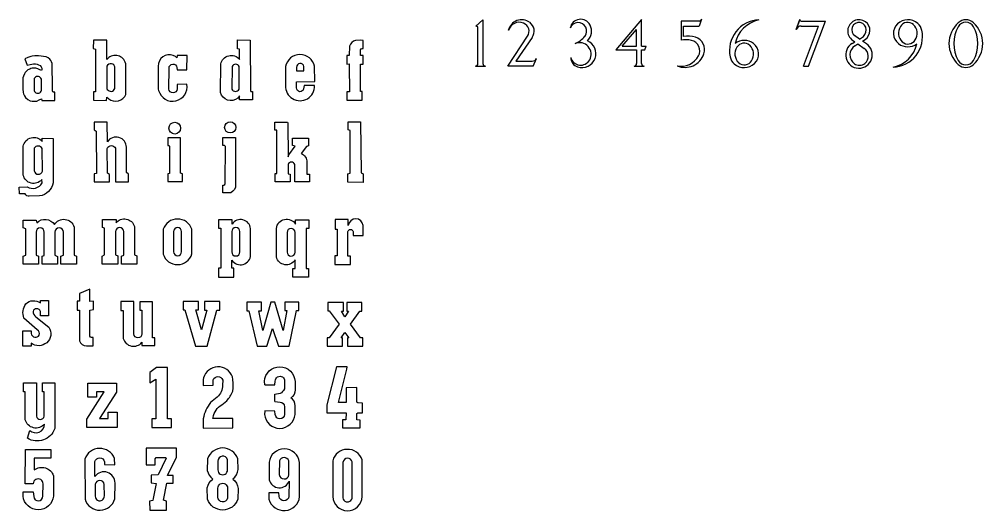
# Model space of a CAD drawing. Header units: millimetres. Extents: x 184 to 284, y 147 to 201.
# Drawn here: x 232.34 to 280.36, y 147.01 to 171.52 of the extents above; entities that cross this region are included whole.
import ezdxf

# ---------------------------------------------------------------- set-up
doc = ezdxf.new("R2010")
doc.units = ezdxf.units.MM
doc.layers.add('LETTERE', color=7, linetype='Continuous')

msp = doc.modelspace()

# ---------------------------------------------------------------- linework, layer by layer
at = {"layer": 'LETTERE'}
for p, q in [((255.091, 171.178), (255.45, 171.48)), ((255.45, 171.48), (255.45, 169.303)), ((263.36, 171.501), (262.076, 169.99)), ((263.36, 170.178), (263.36, 171.501)), ((266.228, 171.428), (265.325, 171.428)), ((265.325, 171.428), (265.325, 170.466)), ((266.331, 171.467), (266.236, 171.178)), ((266.347, 171.513), (266.331, 171.467)), ((271.248, 171.511), (271.071, 171.011)), ((271.071, 171.011), (271.248, 171.511)), ((271.306, 171.428), (272.525, 171.428)), ((271.681, 169.178), (272.525, 171.428)), ((255.091, 171.178), (255.137, 171.178)), ((255.2, 169.303), (255.2, 171.115)), ((256.719, 170.964), (256.723, 170.962)), ((262.399, 170.178), (263.11, 171.014)), ((263.11, 170.178), (263.11, 171.014)), ((265.45, 171.178), (266.236, 171.178)), ((265.45, 170.651), (265.45, 171.178)), ((271.306, 171.178), (272.181, 171.178)), ((271.431, 169.178), (272.181, 171.178)), ((256.7, 169.178), (257.68, 170.677)), ((257.905, 170.612), (257.091, 169.428)), ((273.873, 170.467), (273.986, 170.388)), ((274.225, 170.526), (273.973, 170.701)), ((274.225, 170.526), (274.322, 170.583)), ((274.364, 170.43), (274.499, 170.515)), ((262.076, 169.99), (263.11, 169.99)), ((262.399, 170.178), (263.11, 170.178)), ((263.11, 169.99), (263.11, 169.303)), ((263.36, 170.178), (263.596, 170.178)), ((263.36, 169.303), (263.36, 169.99)), ((263.36, 169.99), (263.529, 169.99)), ((263.529, 169.99), (263.596, 170.178)), ((273.86, 170.314), (273.986, 170.388)), ((273.995, 170.198), (274.134, 170.285)), ((274.134, 170.285), (274.457, 170.061)), ((274.566, 170.289), (274.364, 170.43)), ((257.95, 169.178), (258.123, 169.567)), ((258.123, 169.567), (258.123, 169.567)), ((258.123, 169.567), (258.123, 169.567)), ((255.075, 169.178), (255.449, 169.178)), ((255.45, 169.178), (255.575, 169.178)), ((257.95, 169.178), (256.7, 169.178)), ((257.091, 169.428), (257.903, 169.428)), ((257.907, 169.428), (257.907, 169.428)), ((262.985, 169.178), (263.485, 169.178)), ((271.431, 169.178), (271.681, 169.178))]:
    msp.add_line(p, q, dxfattribs=at)
for points in [[(236.036, 167.482), (236.691, 167.47), (236.708, 167.633), (236.803, 167.557, 0.495917), (237.663, 167.773), (237.661, 169.293), (237.623, 169.384, 0.573432), (236.706, 169.505), (236.704, 170.48), (236.037, 170.469), (236.031, 170.06), (236.145, 170.027), (236.148, 167.898), (236.036, 167.904)], [(243.221, 170.483), (243.856, 170.481), (243.867, 167.958), (243.893, 167.919), (243.976, 167.915), (243.962, 167.492), (243.323, 167.494), (243.322, 167.703), (243.237, 167.59, -0.562169), (242.375, 167.865), (242.386, 169.29, -0.629517), (243.323, 169.517), (243.327, 170.032), (243.221, 170.04)], [(248.675, 167.486), (249.429, 167.487), (249.431, 167.91), (249.343, 167.91), (249.344, 169.274), (249.491, 169.275), (249.491, 169.716), (249.344, 169.716), (249.343, 169.954, -0.432876), (249.484, 170.056), (249.487, 170.461), (249.368, 170.468), (249.107, 170.461, 0.234968), (248.804, 170.175), (248.79, 169.715), (248.675, 169.708), (248.675, 169.284), (248.787, 169.288), (248.787, 169.209), (248.796, 167.906), (248.677, 167.903)], [(240.709, 169.712), (240.207, 169.714), (240.198, 169.596), (240.128, 169.655, 0.53514), (239.289, 169.314), (239.266, 169.177), (239.264, 168.023), (239.291, 167.957, 0.953213), (240.699, 168.28), (240.216, 168.271), (240.211, 168.042, -0.928659), (239.798, 168.032), (239.809, 169.082, -0.926529), (240.2, 169.112), (240.221, 169.001), (240.698, 169.002)], [(247.069, 168.41), (247.061, 169.172, 0.817397), (245.615, 169.161), (245.615, 168.213, 1.047986), (247.06, 168.21), (246.545, 168.217), (246.517, 168.053, -0.949961), (246.163, 168.095), (246.157, 168.401)], [(237.103, 168.067), (237.102, 169.149), (237.09, 169.178, 0.816193), (236.702, 169.106), (236.712, 168.059), (236.733, 168.022, 0.664555)], [(243.297, 168.036), (243.306, 169.169, 0.603661), (242.952, 169.162), (242.941, 168.034, 0.66601)], [(246.52, 168.952), (246.528, 169.153, 0.992218), (246.162, 169.117), (246.168, 168.952)], [(233.457, 168.02), (233.453, 168.484, 1.054344), (233.08, 168.46), (233.081, 168.015, 1.012589)], [(236.073, 166.39), (236.072, 166.006, 0.12343), (236.182, 165.933), (236.187, 163.819), (236.081, 163.803), (236.079, 163.415), (236.845, 163.415), (236.848, 163.78), (236.737, 163.851), (236.732, 165.077, -0.667885), (237.143, 165.082), (237.144, 163.405), (237.792, 163.412), (237.786, 163.798), (237.688, 163.871), (237.687, 165.132, 0.750248), (236.736, 165.407), (236.73, 166.393)], [(245.087, 166.389), (245.711, 166.386), (245.731, 166.344), (245.739, 164.658), (245.785, 164.75), (246.088, 165.19), (245.965, 165.221), (245.965, 165.591), (246.762, 165.594), (246.758, 165.207), (246.661, 165.165), (246.394, 164.818, -0.341724), (246.668, 164.384), (246.67, 163.8), (246.817, 163.8), (246.817, 163.404), (246.079, 163.405), (246.077, 164.273, 0.757133), (245.746, 164.268), (245.748, 163.816), (245.846, 163.79), (245.842, 163.406), (245.096, 163.406), (245.094, 163.819), (245.183, 163.827), (245.185, 165.995), (245.087, 165.995)], [(234.041, 165.572), (234.031, 163.362, -0.314008), (233.36, 162.706), (232.844, 162.691, -0.272468), (232.636, 162.805), (232.362, 162.813), (232.345, 163.15), (232.743, 163.167, 0.437952), (233.488, 163.359), (233.465, 163.521, -0.626371), (232.544, 163.75), (232.543, 165.186, -0.63631), (233.484, 165.428), (233.479, 165.589)], [(233.498, 163.948), (233.485, 165.069, 0.595385), (233.083, 165.082), (233.09, 163.96, 0.82097)], [(242.492, 165.625), (243.124, 165.625), (243.124, 163.273, -0.30703), (242.89, 162.868), (242.489, 162.867), (242.49, 163.238, 0.50557), (242.612, 163.379), (242.615, 165.181), (242.57, 165.216), (242.493, 165.219)], [(232.535, 159.299), (232.535, 159.707), (232.664, 159.748), (232.664, 161.066), (232.542, 161.113), (232.542, 161.508), (233.181, 161.508), (233.222, 161.372, -0.494414), (234.099, 161.277, -0.662237), (235.078, 161.154), (235.078, 159.748), (235.201, 159.7), (235.201, 159.299), (234.412, 159.299), (234.412, 159.7), (234.541, 159.748), (234.541, 160.91, 1), (234.12, 160.91), (234.12, 159.748), (234.249, 159.693), (234.249, 159.299), (233.487, 159.299), (233.487, 159.7), (233.589, 159.741), (233.589, 160.91, 1), (233.181, 160.91), (233.181, 159.748), (233.297, 159.7), (233.297, 159.299)], [(236.479, 159.299), (236.479, 159.707), (236.588, 159.768), (236.588, 161.1), (236.493, 161.134), (236.493, 161.535), (237.166, 161.535), (237.166, 161.365, -0.602116), (238.084, 161.188), (238.084, 159.768), (238.2, 159.714), (238.2, 159.299), (237.438, 159.299), (237.438, 159.707), (237.554, 159.761), (237.554, 160.93, 1), (237.146, 160.93), (237.146, 159.775), (237.261, 159.721), (237.261, 159.299)], [(240.951, 159.821), (240.951, 161.044, 0.715621), (239.514, 161.044), (239.514, 159.811, 0.735889)], [(242.273, 158.656), (243.04, 158.656), (243.04, 159.112), (242.943, 159.112), (242.943, 159.501, 0.72989), (243.876, 159.773), (243.876, 161.083, 0.689613), (242.953, 161.306), (242.953, 161.52), (242.282, 161.52), (242.282, 161.102), (242.389, 161.102), (242.389, 159.112), (242.273, 159.112)], [(246.771, 161.52), (246.771, 161.093), (246.644, 161.093), (246.644, 159.083), (246.761, 159.083), (246.761, 158.656), (245.974, 158.656), (245.974, 159.083), (246.091, 159.083), (246.091, 159.52, -0.668577), (245.158, 159.666), (245.158, 161.093, -0.702735), (246.11, 161.306), (246.11, 161.52)], [(248.072, 159.297), (248.849, 159.297), (248.849, 159.705), (248.723, 159.705), (248.723, 160.937, -0.746059), (248.985, 160.937), (248.985, 160.743), (249.481, 160.743), (249.481, 161.238, 0.897097), (248.743, 161.238), (248.743, 161.529), (248.082, 161.529), (248.082, 161.054), (248.189, 161.054), (248.189, 159.714), (248.072, 159.714)], [(240.437, 159.928), (240.437, 160.928, 1), (240.038, 160.928), (240.038, 159.928, 1)], [(242.933, 159.918, 1), (243.341, 159.918), (243.341, 160.928, 1), (242.933, 160.928)], [(246.091, 159.899), (246.091, 160.889, 1), (245.692, 160.889), (245.692, 159.908, 0.975927)], [(235.862, 158.066), (235.342, 157.843), (235.342, 157.46), (235.226, 157.46), (235.226, 157.012), (235.349, 157.012), (235.349, 155.482, 0.327291), (235.689, 155.236), (236.021, 155.236), (236.021, 155.655), (235.942, 155.655, -0.356733), (235.862, 155.72), (235.855, 157.012), (236.036, 157.041), (236.043, 157.46), (235.855, 157.445)], [(232.522, 155.217), (232.522, 155.979), (232.938, 155.979), (232.938, 155.846, 0.700171), (233.343, 155.766, 0.373786), (233.244, 156.031), (232.58, 156.62, -0.254349), (232.672, 157.331, -0.358522), (233.395, 157.383), (233.395, 157.498), (233.805, 157.498), (233.805, 156.724), (233.4, 156.724), (233.4, 156.955, 0.718616), (233.03, 156.955, 0.24499), (233.175, 156.678), (233.811, 156.158, -0.3893), (233.713, 155.39, -0.341545), (232.938, 155.361), (232.938, 155.223)], [(237.401, 157.438), (237.401, 157.005), (237.531, 157.005), (237.531, 155.605, 0.610801), (238.456, 155.41), (238.456, 155.244), (239.099, 155.244), (239.099, 155.641), (238.984, 155.641), (238.984, 157.431), (238.355, 157.431), (238.355, 157.012), (238.456, 157.012), (238.456, 155.828, -1), (238.059, 155.828), (238.059, 157.439)], [(242.988, 151.143), (242.991, 151.612), (241.989, 151.616), (242.009, 151.67, -0.202045), (242.433, 152.3), (242.694, 152.498, 0.071631), (242.983, 152.971), (242.999, 153.133), (243.007, 153.373), (242.991, 153.551), (242.968, 153.683, 0.734553), (241.527, 153.638), (241.512, 153.559), (241.507, 153.262), (242, 153.273), (242.006, 153.54, -0.713393), (242.482, 153.532), (242.481, 153.268, -0.218068), (242.208, 152.679, -0.002912), (241.883, 152.404, 0.128867), (241.513, 151.604), (241.511, 151.135)], [(234.118, 153.384), (234.118, 151.106, -0.463661), (232.75, 150.624), (232.875, 151.017, 0.655384), (233.599, 151.33, -0.607815), (232.642, 151.553), (232.642, 152.947), (232.553, 152.947), (232.553, 153.393), (233.197, 153.393), (233.197, 151.723, 0.773086), (233.59, 151.723), (233.59, 152.947), (233.501, 152.947), (233.501, 153.384)], [(233.045, 147.956), (233.063, 147.719, 0.975217), (233.521, 147.743), (233.532, 148.353, 1.010986), (233.042, 148.357), (232.643, 148.357), (232.651, 150.073), (233.925, 150.073), (233.923, 149.64), (233.092, 149.635), (233.092, 149.047, -0.516756), (234.05, 148.762), (234.052, 147.747, -0.901271), (232.532, 147.744), (232.533, 147.952)], [(235.61, 149.59), (235.623, 147.585, 0.751615), (237.107, 147.611), (237.116, 148.394, 0.72838), (236.116, 148.728), (236.119, 149.466, -0.805497), (236.594, 149.455), (236.589, 149.312), (237.106, 149.307), (237.091, 149.615, 0.705988)], [(246.317, 147.717), (246.31, 149.426, 0.890967), (244.798, 149.428), (244.801, 148.548, 0.716396), (245.798, 148.489), (245.776, 147.731, -0.98011), (245.303, 147.735), (245.279, 147.91), (244.787, 147.911), (244.786, 147.591, 0.819022)], [(249.431, 147.716), (249.435, 149.555, 0.740254), (247.968, 149.51), (247.968, 147.725, 0.965561)], [(242.727, 149.052), (242.717, 149.552, 0.907683), (242.248, 149.489), (242.243, 149.05, 1.017006)], [(245.783, 148.808), (245.773, 149.498, 0.730838), (245.314, 149.496), (245.299, 148.813, 0.881125)], [(248.933, 147.716), (248.936, 149.446, 0.845888), (248.474, 149.426), (248.467, 147.725, 1.144284)], [(236.588, 147.752), (236.584, 148.329, 0.830109), (236.127, 148.335), (236.131, 147.735, 1.030904)], [(242.727, 148.134), (242.717, 147.634, -0.907683), (242.248, 147.697), (242.243, 148.136, -1.017006)]]:
    msp.add_lwpolyline(points, format="xyb", close=True, dxfattribs=at)
for points in [[(234.116, 167.458), (234.117, 167.876), (234.05, 167.879), (234.015, 167.905), (234.005, 167.948), (234.005, 168.097), (233.99, 169.313), (233.956, 169.391), (233.92, 169.455), (233.869, 169.52), (233.777, 169.595), (233.681, 169.636), (233.548, 169.664), (233.442, 169.683), (233.31, 169.692), (233.215, 169.699), (233.115, 169.69), (232.993, 169.679), (232.917, 169.666), (232.775, 169.613), (232.626, 169.55), (232.744, 169.226), (232.894, 169.269), (233.048, 169.292), (233.162, 169.292), (233.235, 169.276), (233.31, 169.252), (233.379, 169.203), (233.429, 169.15), (233.466, 169.07), (233.464, 168.996), (233.454, 168.961), (233.342, 169.012), (233.274, 169.044), (233.178, 169.07), (233.083, 169.08), (232.995, 169.076), (232.929, 169.064), (232.863, 169.034), (232.777, 168.987), (232.707, 168.932), (232.647, 168.862), (232.603, 168.788), (232.551, 168.684), (232.523, 168.596), (232.527, 168.455), (232.521, 168.264), (232.528, 168.056), (232.535, 167.859), (232.563, 167.792), (232.609, 167.699), (232.657, 167.617), (232.778, 167.508), (232.892, 167.454), (232.984, 167.43), (233.126, 167.429), (233.219, 167.434), (233.339, 167.493), (233.46, 167.554), (233.471, 167.458)], [(248.718, 163.388), (248.718, 163.816), (248.828, 163.849), (248.831, 165.974), (248.742, 166), (248.743, 166.395), (249.355, 166.395), (249.385, 163.853), (249.483, 163.807), (249.483, 163.385)], [(240.375, 165.613), (239.752, 165.613), (239.752, 165.221), (239.809, 165.219), (239.834, 165.177), (239.832, 163.831), (239.742, 163.817), (239.747, 163.422), (240.474, 163.423), (240.473, 163.815), (240.373, 163.85)], [(240.508, 157.445), (240.508, 157.027), (240.595, 157.027), (241.122, 155.215), (241.715, 155.215), (242.192, 157.02), (242.336, 157.02), (242.336, 157.445), (241.577, 157.445), (241.577, 157.02), (241.693, 157.02), (241.433, 156.038), (241.144, 157.027), (241.281, 157.027), (241.281, 157.445)], [(243.687, 157.417), (243.687, 156.983), (243.781, 156.983), (244.193, 155.222), (244.684, 155.222), (244.966, 156.095), (245.27, 155.222), (245.79, 155.222), (246.166, 156.991), (246.274, 157.005), (246.274, 157.417), (245.573, 157.417), (245.573, 156.998), (245.674, 156.998), (245.494, 156.002), (245.082, 157.417), (244.879, 157.417), (244.489, 156.002), (244.287, 156.983), (244.41, 156.983), (244.41, 157.417)], [(247.69, 155.215), (248.456, 155.215), (248.456, 155.626), (248.384, 155.626), (248.572, 155.908), (248.767, 155.626), (248.695, 155.626), (248.695, 155.215), (249.46, 155.215), (249.46, 155.626), (249.352, 155.626), (248.846, 156.319), (249.323, 156.969), (249.424, 156.969), (249.424, 157.402), (248.666, 157.402), (248.666, 156.969), (248.752, 156.969), (248.572, 156.68), (248.398, 156.969), (248.507, 156.969), (248.507, 157.402), (247.726, 157.402), (247.726, 156.983), (247.791, 156.983), (248.29, 156.319), (247.784, 155.626), (247.69, 155.626)], [(238.955, 151.16), (239.93, 151.16), (239.93, 151.589), (239.724, 151.589), (239.724, 154.162), (239.188, 154.162), (238.857, 153.903), (238.857, 153.384), (239.143, 153.581), (239.143, 151.589), (238.955, 151.589)], [(248.449, 151.141), (249.335, 151.147), (249.327, 151.534), (249.161, 151.542), (249.169, 151.861), (249.213, 151.893), (249.443, 151.898), (249.443, 152.376), (249.213, 152.389), (249.165, 152.431), (249.17, 153.155), (248.638, 153.148), (248.634, 152.413), (248.26, 152.413), (248.676, 154.074), (248.687, 154.182), (248.162, 154.19), (247.67, 152.289), (247.669, 151.894), (248.634, 151.898), (248.621, 151.554), (248.446, 151.541)], [(236.782, 151.928), (237.23, 151.928), (237.23, 151.16), (235.718, 151.16), (235.718, 151.58), (236.568, 152.938), (236.192, 152.938), (236.192, 152.67), (235.763, 152.67), (235.763, 153.375), (237.185, 153.375), (237.185, 152.929), (236.344, 151.607), (236.782, 151.607)], [(239.684, 147.049), (239.688, 147.499), (239.531, 147.548), (239.694, 148.384), (240.01, 148.383), (240.011, 148.776), (239.728, 148.774), (240.184, 149.685), (240.184, 150.138), (238.675, 150.138), (238.669, 149.307), (239.123, 149.307), (239.122, 149.604), (239.17, 149.669), (239.641, 149.663), (239.667, 149.63), (239.26, 148.8), (238.913, 148.788), (238.911, 148.402), (239.165, 148.379), (239.01, 147.629), (239, 147.524), (238.841, 147.486), (238.849, 147.049)]]:
    msp.add_lwpolyline(points, close=True, dxfattribs=at)
for points in [[(244.59, 153.295), (244.566, 153.467, -0.950632), (246.09, 153.464), (246.096, 153.046, -0.260297), (245.872, 152.633, -0.660866)], [(244.59, 153.295), (245.086, 153.283), (245.106, 153.474, -1.079586), (245.568, 153.47), (245.562, 153.085, -0.160325), (245.341, 152.852), (245.082, 152.817)], [(245.082, 152.466), (245.341, 152.431, -0.388977), (245.562, 152.199), (245.568, 151.813, -0.95496), (245.106, 151.81), (245.084, 151.976), (244.59, 151.989), (244.566, 151.816, 0.913629), (246.09, 151.82), (246.096, 152.237, 0.260297), (245.872, 152.65, 0.419526)], [(242.989, 148.598, 0.192822), (243.252, 149.065), (243.239, 149.597, 0.721411), (241.726, 149.596), (241.717, 149.028, 0.190133), (241.988, 148.596, -0.671516)], [(242.989, 148.593, -0.192822), (243.252, 148.126), (243.239, 147.594, -0.721411), (241.726, 147.595), (241.717, 148.163, -0.190133), (241.988, 148.596, 0.671516)]]:
    msp.add_lwpolyline(points, format="xyb", dxfattribs=at)
msp.add_lwpolyline([(245.082, 152.466), (245.082, 152.818)], dxfattribs=at)
for centre, radius in [((240.094, 166.088), 0.293), ((242.858, 166.128), 0.282)]:
    msp.add_circle(centre, radius, dxfattribs=at)
for centre, radius, start, end in [((257.387, 170.803), 0.688, 55.008, 166.4564), ((260.325, 170.99), 0.526, 26.565, 170.7994), ((266.228, 171.553), 0.125, 270, 341.7175), ((269.262, 169.958), 1.523, 91.9828, 191.993), ((269.511, 169.986), 1.524, 101.4138, 167.7905), ((271.306, 171.49), 0.0625, 160.5268, 270), ((274.193, 170.928), 0.561, 54.4419, 235.1952), ((276.63, 170.741), 0.754, 49.2374, 133.5599), ((279.52, 170.928), 0.562, 48.0128, 131.9872), ((255.137, 171.115), 0.0625, 0, 90), ((257.262, 170.803), 0.562, 67.3699, 163.4956), ((257.314, 170.917), 0.438, 325.8671, 67.8455), ((257.476, 170.929), 0.533, 323.5864, 55.008), ((260.2, 170.928), 0.421, 321.3402, 159.601), ((260.2, 170.928), 0.666, 313.9202, 26.5651), ((271.306, 170.928), 0.25, 90, 160.5287), ((274.193, 170.99), 0.363, 0.2133, 237.776), ((274.085, 170.99), 0.471, 300.1398, 0.1643), ((274.221, 170.957), 0.522, 302.22, 55.0434), ((275.838, 170.648), 1.523, 271.9828, 11.993), ((276.563, 170.816), 0.653, 133.7894, 231.885), ((276.751, 170.824), 0.592, 145.9618, 227.504), ((276.62, 170.944), 0.416, 47.1934, 149.6268), ((276.502, 170.815), 0.592, 325.9618, 47.504), ((276.691, 170.822), 0.653, 12.5443, 48.5905), ((280.083, 170.303), 1.403, 131.9872, 228.0128), ((280.645, 170.303), 1.724, 150.9454, 209.0546), ((279.52, 170.928), 0.438, 29.0546, 150.9454), ((278.958, 170.303), 1.403, 311.9872, 48.0128), ((278.395, 170.303), 1.724, 330.9454, 29.0546), ((259.575, 171.428), 1.221, 292.772, 321.3402), ((265.575, 169.178), 1.313, 78.2065, 100.979), ((265.699, 169.553), 1.125, 71.7175, 102.7856), ((265.735, 169.945), 0.528, 330.4749, 78.2065), ((265.847, 170.001), 0.653, 341.3251, 71.7175), ((268.478, 169.708), 0.754, 52.1145, 127.2609), ((276.633, 170.695), 0.416, 227.1934, 329.6268), ((260.27, 169.771), 0.576, 330.6422, 112.772), ((260.387, 169.806), 0.698, 251.8781, 66.8653), ((268.599, 169.79), 0.592, 145.9618, 227.504), ((268.468, 169.911), 0.416, 47.1934, 149.6268), ((268.349, 169.782), 0.592, 325.9618, 47.504), ((268.538, 169.789), 0.653, 313.7894, 51.885), ((274.193, 169.74), 0.664, 120.1398, 55.7973), ((274.283, 169.74), 0.541, 122.22, 234.2462), ((274.193, 169.678), 0.465, 309.2894, 55.5077), ((275.589, 170.62), 1.524, 281.4138, 347.7905), ((276.623, 170.897), 0.754, 232.1145, 307.2609), ((257.899, 169.678), 0.25, 271.0577, 333.6609), ((260.325, 169.615), 0.497, 180.3662, 251.8782), ((260.325, 169.74), 0.513, 194.4565, 330.6422), ((265.523, 170.111), 0.995, 246.5597, 341.3252), ((265.325, 170.178), 1, 258.5916, 330.4749), ((268.41, 169.783), 0.653, 192.5443, 228.5905), ((255.075, 169.303), 0.125, 270, 0), ((255.575, 169.303), 0.125, 180, 270), ((262.985, 169.303), 0.125, 270, 0), ((263.485, 169.303), 0.125, 180, 270), ((268.47, 169.864), 0.754, 229.2374, 313.5599), ((268.48, 169.661), 0.416, 227.1934, 329.6268), ((274.217, 169.648), 0.428, 234.2462, 309.2894), ((279.52, 169.678), 0.438, 209.0546, 330.9454), ((279.52, 169.678), 0.562, 228.0128, 311.9872)]:
    msp.add_arc(centre, radius, start, end, dxfattribs=at)

doc.saveas('drawing.dxf')
